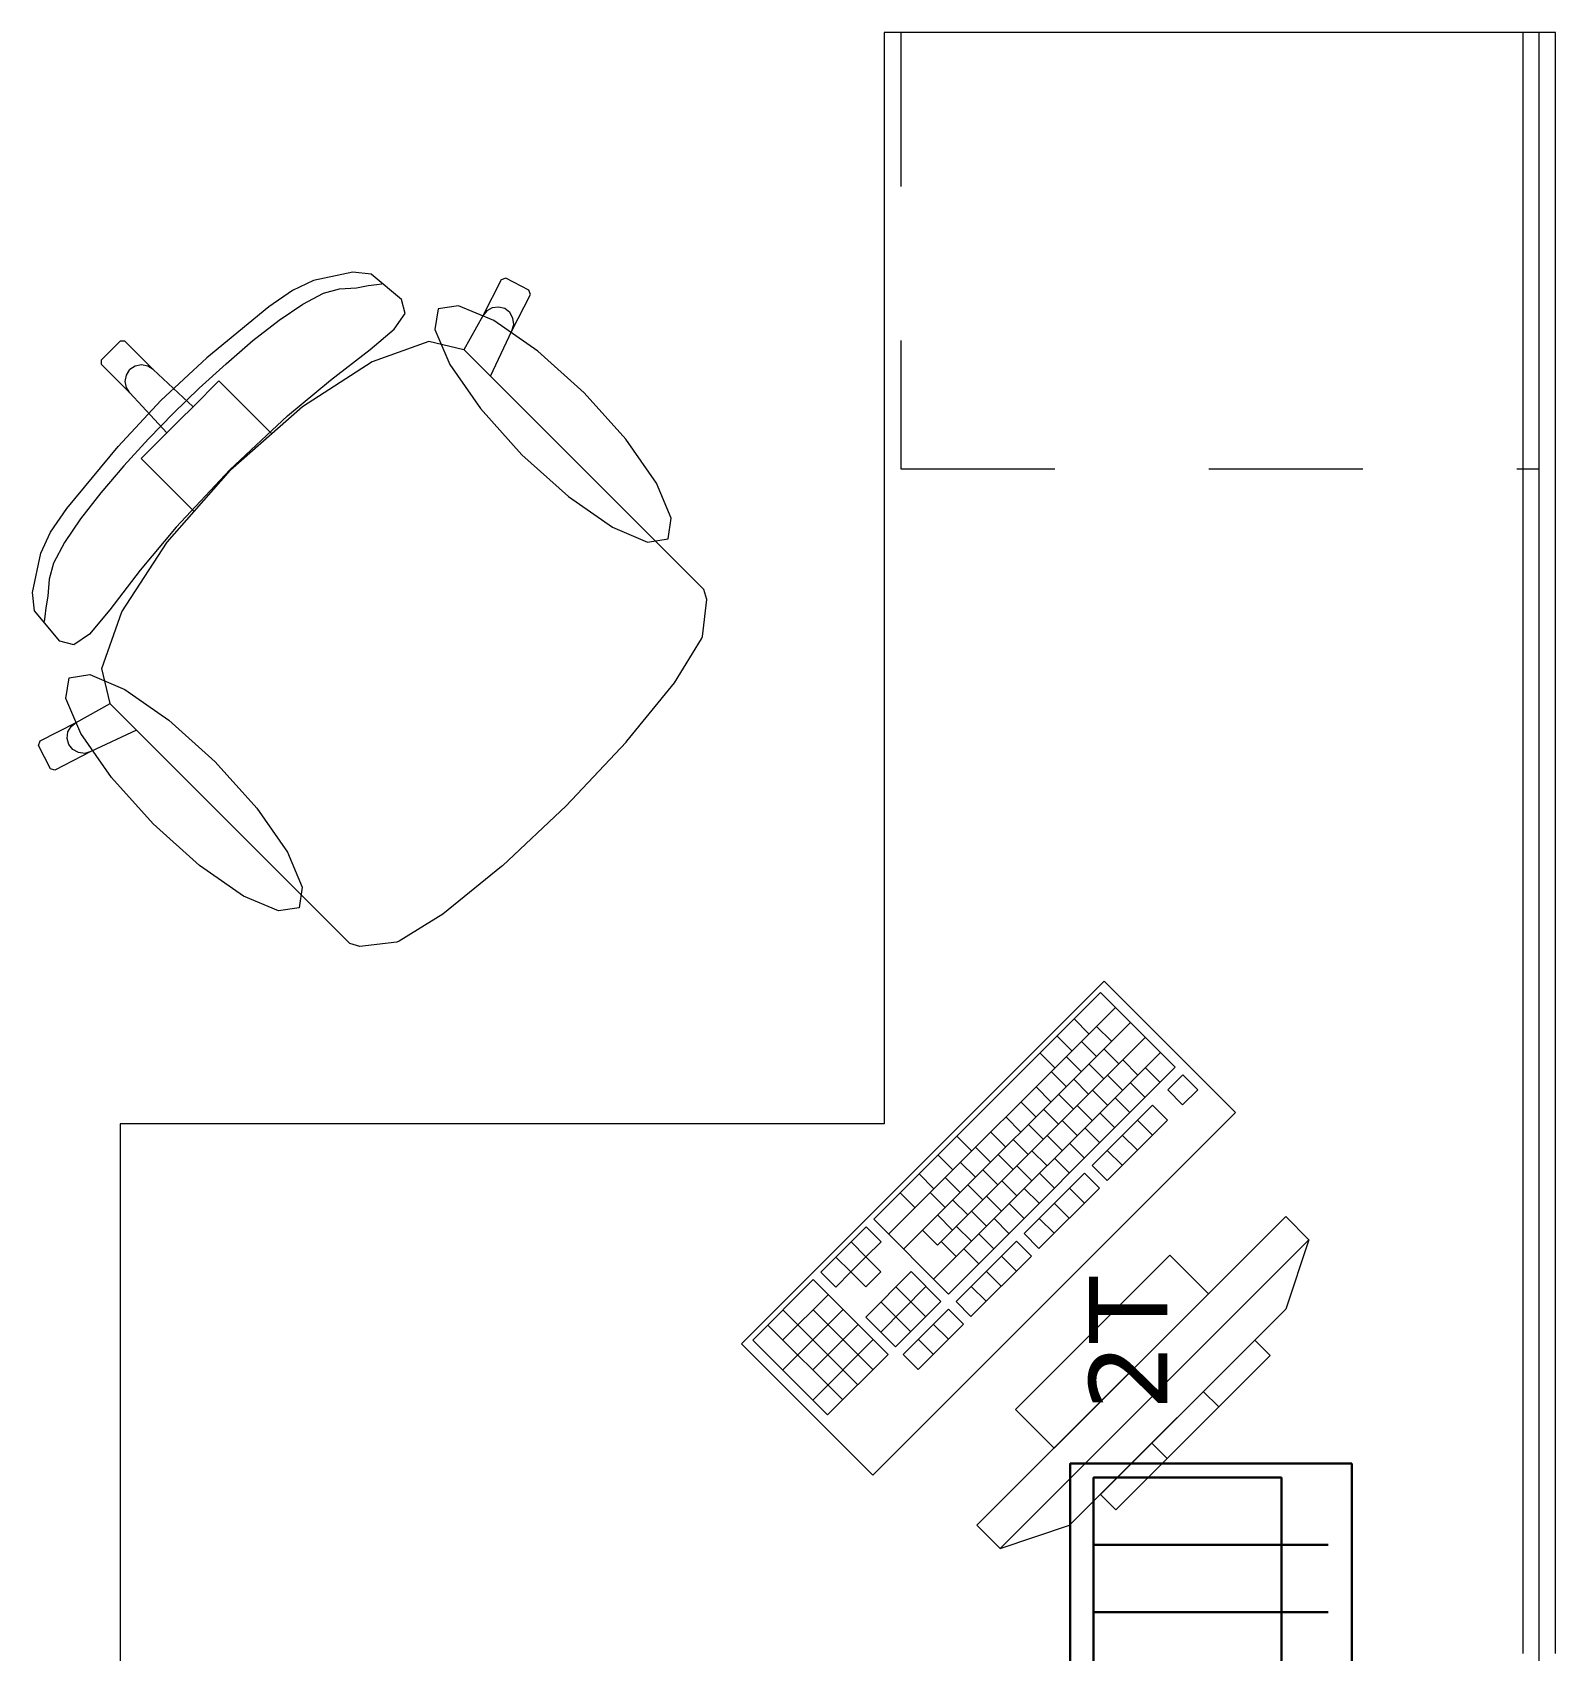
# Model space of a CAD drawing. Header units: inches. Extents: x -19 to 5698, y -728 to 92.
# Drawn here: x 311.703 to 313.098, y 34.818 to 36.3 of the extents above; entities that cross this region are included whole.
import ezdxf

# ---------------------------------------------------------------- set-up
doc = ezdxf.new("R2010")
doc.units = ezdxf.units.IN
doc.header["$MEASUREMENT"] = 0
doc.linetypes.add('HIDDEN', pattern=[0.375, 0.25, -0.125])
doc.linetypes.add('Rayas', pattern=[0.282222, 0.141111, -0.141111])
doc.layers.get('0').update_dxf_attribs({"color": 61})
doc.layers.add('00 conduct tomacorr', color=120, linetype='HIDDEN', lineweight=30)
doc.layers.add('Interior - Mobiliario', color=7, linetype='Continuous')

# ---------------------------------------------------------------- blocks, each defined once
blk = doc.blocks.new('CAJA POP UP 6 MODULOS')
at = {"layer": '00 conduct tomacorr', "linetype": 'Continuous'}
for p, q in [((-0.095, -0.165), (-0.095, -0.0151)), ((-0.052, -0.165), (-0.052, -0.0151)), ((0.052, -0.165), (0.052, -0.0151)), ((0.095, -0.165), (0.095, -0.0151)), ((0, -0.165), (0, -0.18))]:
    blk.add_line(p, q, dxfattribs=at)
for points in [[(-0.147, 0), (0.147, 0), (0.147, -0.18), (-0.147, -0.18)], [(0, 0), (0.147, 0), (0.147, -0.18), (0, -0.18)]]:
    blk.add_lwpolyline(points, close=True, dxfattribs=at)
for points in [[(-0.138, -0.045), (-0.009, -0.045), (-0.009, -0.165), (-0.138, -0.165), (-0.138, -0.045)], [(0.009, -0.045), (0.138, -0.045), (0.138, -0.165), (0.009, -0.165), (0.009, -0.045)]]:
    blk.add_lwpolyline(points, dxfattribs=at)
at = {"color": 1, "insert": (-0.1807, -0.168), "char_height": 0.05, "attachment_point": 1, "rotation": 180}
blk.add_mtext_dynamic_manual_height_columns('{\\fVerdana|b0|i0|c0|p34;2T}', width=0.000481, gutter_width=0.1561, heights=[0], dxfattribs=at)

msp = doc.modelspace()

# ---------------------------------------------------------------- linework, layer by layer
at = {"layer": 'Interior - Mobiliario', "color": 175, "linetype": 'Rayas', "lineweight": 13}
for p, q in [((312.498, 36.3), (312.498, 35.9)), ((312.498, 35.9), (313.083, 35.9))]:
    msp.add_line(p, q, dxfattribs=at)
at = {"layer": 'Interior - Mobiliario', "color": 175, "linetype": 'Continuous', "lineweight": 13}
for p, q in [((313.098, 36.3), (313.068, 36.3)), ((313.068, 36.3), (313.068, 34.815)), ((313.098, 34.815), (313.098, 36.3)), ((311.96, 36.0726), (311.9408, 36.0636)), ((311.9961, 36.0804), (311.96, 36.0726)), ((312.0129, 36.0785), (311.9961, 36.0804)), ((312.0408, 36.0553), (312.0129, 36.0785)), ((312.0182, 36.0689), (312.0227, 36.0697)), ((312.1321, 36.0733), (312.1151, 36.0402)), ((312.1362, 36.0747), (312.1321, 36.0733)), ((312.1575, 36.0638), (312.1362, 36.0747)), ((311.9408, 36.0636), (311.9191, 36.0487)), ((311.9504, 36.051), (311.9692, 36.061)), ((311.9692, 36.061), (311.984, 36.0649)), ((311.984, 36.0649), (311.9994, 36.066)), ((311.9994, 36.066), (312.0101, 36.0681)), ((312.0101, 36.0681), (312.0182, 36.0689)), ((312.0442, 36.0424), (312.0408, 36.0553)), ((312.1419, 36.0267), (312.1588, 36.0598)), ((312.1588, 36.0598), (312.1575, 36.0638)), ((311.9191, 36.0487), (311.8624, 36.0019)), ((311.9286, 36.0362), (311.9504, 36.051)), ((312.0341, 36.0281), (312.0442, 36.0424)), ((312.1151, 36.0402), (312.0978, 36.0092)), ((312.1188, 36.0448), (312.1151, 36.0402)), ((312.1239, 36.0477), (312.1188, 36.0448)), ((312.1297, 36.0484), (312.1239, 36.0477)), ((312.1354, 36.0469), (312.1297, 36.0484)), ((312.14, 36.0433), (312.1354, 36.0469)), ((312.1428, 36.0382), (312.14, 36.0433)), ((311.9047, 36.0176), (311.9286, 36.0362)), ((312.0119, 36.0095), (312.0341, 36.0281)), ((312.1223, 35.9849), (312.1419, 36.0267)), ((312.1419, 36.0267), (312.1435, 36.0324)), ((312.1435, 36.0324), (312.1428, 36.0382)), ((311.7829, 36.0171), (311.7744, 36.0086)), ((311.7872, 36.0172), (311.7829, 36.0171)), ((311.8133, 35.9911), (311.7872, 36.0172)), ((311.88, 35.9964), (311.9047, 36.0176)), ((312.0659, 36.0167), (312.0139, 35.9983)), ((312.0978, 36.0092), (312.0659, 36.0167)), ((311.7658, 36.0001), (311.7744, 36.0086)), ((311.7658, 35.9958), (311.7658, 36.0001)), ((311.7919, 35.9697), (311.7658, 35.9958)), ((311.8026, 35.9954), (311.7969, 35.9942)), ((311.8084, 35.9943), (311.8026, 35.9954)), ((311.8624, 36.0019), (311.8202, 35.9628)), ((311.8554, 35.9739), (311.88, 35.9964)), ((312.0139, 35.9983), (311.9501, 35.957)), ((311.9757, 35.9815), (312.0119, 36.0095)), ((312.098, 36.0092), (312.0978, 36.0092)), ((312.098, 36.0092), (312.1223, 35.9849)), ((311.7876, 35.9803), (311.7887, 35.9861)), ((311.7887, 35.9746), (311.7876, 35.9803)), ((311.7887, 35.9861), (311.792, 35.991)), ((311.7969, 35.9942), (311.792, 35.991)), ((311.8133, 35.9911), (311.8084, 35.9943)), ((311.8498, 35.9571), (311.8133, 35.9911)), ((311.8734, 35.9807), (311.8498, 35.9571)), ((311.8946, 35.9596), (311.8734, 35.9807)), ((311.9364, 35.9488), (311.9757, 35.9815)), ((312.2701, 35.8371), (312.1223, 35.9849)), ((311.7919, 35.9697), (311.7887, 35.9746)), ((311.8259, 35.9332), (311.7919, 35.9697)), ((311.8319, 35.9511), (311.8554, 35.9739)), ((311.7811, 35.9206), (311.8202, 35.9628)), ((311.8319, 35.9511), (311.8091, 35.9276)), ((311.8498, 35.9571), (311.8378, 35.9451)), ((311.9219, 35.9322), (311.8946, 35.9596)), ((311.9501, 35.957), (311.9219, 35.9322)), ((311.8259, 35.9332), (311.8378, 35.9451)), ((311.8836, 35.8993), (311.9364, 35.9488)), ((311.8091, 35.9276), (311.7865, 35.903)), ((311.8023, 35.9096), (311.8259, 35.9332)), ((311.9219, 35.9322), (311.8841, 35.8989)), ((311.7342, 35.8639), (311.7811, 35.9206)), ((311.8234, 35.8884), (311.8023, 35.9096)), ((311.7865, 35.903), (311.7654, 35.8782)), ((311.8836, 35.8993), (311.8342, 35.8466)), ((311.8508, 35.861), (311.8841, 35.8989)), ((311.7654, 35.8782), (311.7468, 35.8544)), ((311.8508, 35.861), (311.8234, 35.8884)), ((311.7193, 35.8422), (311.7342, 35.8639)), ((311.7468, 35.8544), (311.7319, 35.8326)), ((311.826, 35.8329), (311.8508, 35.861)), ((311.7103, 35.823), (311.7193, 35.8422)), ((311.7319, 35.8326), (311.722, 35.8137)), ((311.7846, 35.7691), (311.826, 35.8329)), ((311.8342, 35.8466), (311.8014, 35.8073)), ((312.2956, 35.8116), (312.2701, 35.8371)), ((311.7026, 35.7868), (311.7103, 35.823)), ((311.722, 35.8137), (311.7181, 35.799)), ((311.8014, 35.8073), (311.7735, 35.7711)), ((312.3176, 35.7896), (312.2956, 35.8116)), ((311.7181, 35.799), (311.7169, 35.7836)), ((312.3205, 35.7803), (312.3176, 35.7896)), ((311.7045, 35.7701), (311.7026, 35.7868)), ((311.7149, 35.7728), (311.7141, 35.7648)), ((311.7169, 35.7836), (311.7149, 35.7728)), ((312.3165, 35.7464), (312.3205, 35.7803)), ((311.7277, 35.7422), (311.7045, 35.7701)), ((311.7141, 35.7648), (311.7133, 35.7603)), ((311.7735, 35.7711), (311.7549, 35.7488)), ((311.7663, 35.7171), (311.7846, 35.7691)), ((311.7549, 35.7488), (311.7406, 35.7388)), ((312.2907, 35.7042), (312.3156, 35.7443)), ((312.3156, 35.7443), (312.3165, 35.7464)), ((311.7406, 35.7388), (311.7277, 35.7422)), ((311.7738, 35.6851), (311.7663, 35.7171)), ((312.2471, 35.6506), (312.2907, 35.7042)), ((311.7427, 35.6678), (311.7738, 35.6851)), ((311.7738, 35.6849), (311.7738, 35.6851)), ((311.7738, 35.6849), (311.798, 35.6607)), ((311.7096, 35.6509), (311.7427, 35.6678)), ((311.7345, 35.6532), (311.7352, 35.6591)), ((311.7352, 35.6591), (311.7381, 35.6642)), ((311.7381, 35.6642), (311.7427, 35.6678)), ((311.798, 35.6607), (311.7563, 35.6411)), ((311.9459, 35.5128), (311.798, 35.6607)), ((311.7083, 35.6468), (311.7096, 35.6509)), ((311.7191, 35.6254), (311.7083, 35.6468)), ((311.7563, 35.6411), (311.7232, 35.6241)), ((311.7361, 35.6476), (311.7345, 35.6532)), ((311.7397, 35.643), (311.7361, 35.6476)), ((311.7448, 35.6402), (311.7397, 35.643)), ((311.7506, 35.6395), (311.7448, 35.6402)), ((311.7563, 35.6411), (311.7506, 35.6395)), ((312.1916, 35.5914), (312.2464, 35.6497)), ((312.2464, 35.6497), (312.2471, 35.6506)), ((311.7232, 35.6241), (311.7191, 35.6254)), ((312.1916, 35.5914), (312.1332, 35.5366)), ((312.1324, 35.5359), (312.0787, 35.4923)), ((312.1332, 35.5366), (312.1324, 35.5359)), ((311.9714, 35.4873), (311.9459, 35.5128)), ((312.0787, 35.4923), (312.0387, 35.4674)), ((311.9934, 35.4654), (311.9714, 35.4873)), ((312.0026, 35.4625), (311.9934, 35.4654)), ((312.0366, 35.4665), (312.0026, 35.4625)), ((312.0387, 35.4674), (312.0366, 35.4665)), ((312.681, 35.4205), (312.4733, 35.2128)), ((312.7496, 35.3519), (312.681, 35.4205)), ((312.6947, 35.4067), (312.487, 35.199)), ((312.7084, 35.393), (312.5007, 35.1853)), ((312.6568, 35.3962), (312.6705, 35.3825)), ((312.6774, 35.3894), (312.6911, 35.3757)), ((312.7221, 35.3793), (312.5317, 35.1889)), ((312.6412, 35.3807), (312.6549, 35.3669)), ((312.6636, 35.3756), (312.6773, 35.3619)), ((312.7359, 35.3656), (312.5281, 35.1579)), ((312.6256, 35.3651), (312.6393, 35.3514)), ((312.6497, 35.3617), (312.6634, 35.348)), ((312.6842, 35.3688), (312.6979, 35.3551)), ((312.7014, 35.3586), (312.7151, 35.3448)), ((312.5419, 35.1442), (312.7496, 35.3519)), ((312.6359, 35.3479), (312.6496, 35.3342)), ((312.6703, 35.355), (312.6841, 35.3412)), ((312.6875, 35.3447), (312.7012, 35.331)), ((312.722, 35.3518), (312.7357, 35.338)), ((312.7564, 35.345), (312.7426, 35.3312)), ((312.7701, 35.3313), (312.7564, 35.345)), ((312.622, 35.334), (312.6357, 35.3203)), ((312.6565, 35.3411), (312.6702, 35.3274)), ((312.6737, 35.3309), (312.6874, 35.3171)), ((312.7082, 35.3379), (312.7219, 35.3242)), ((312.7426, 35.3312), (312.7563, 35.3175)), ((312.7563, 35.3175), (312.7701, 35.3313)), ((312.6082, 35.3202), (312.6219, 35.3065)), ((312.6288, 35.3134), (312.6425, 35.2997)), ((312.6427, 35.3273), (312.6564, 35.3135)), ((312.6598, 35.317), (312.6735, 35.3033)), ((312.7287, 35.3173), (312.6733, 35.262)), ((312.6943, 35.3241), (312.708, 35.3104)), ((312.7424, 35.3036), (312.7287, 35.3173)), ((312.5943, 35.3064), (312.608, 35.2926)), ((312.615, 35.2996), (312.6287, 35.2859)), ((312.646, 35.3032), (312.6597, 35.2894)), ((312.6805, 35.3102), (312.6942, 35.2965)), ((312.6871, 35.2482), (312.7424, 35.3036)), ((312.7149, 35.3035), (312.7286, 35.2898)), ((312.5495, 35.2889), (312.5632, 35.2752)), ((312.5805, 35.2925), (312.5942, 35.2788)), ((312.6011, 35.2857), (312.6148, 35.272)), ((312.6321, 35.2893), (312.6458, 35.2756)), ((312.6666, 35.2964), (312.6803, 35.2827)), ((312.701, 35.2896), (312.7148, 35.2759)), ((312.5321, 35.2716), (312.5459, 35.2579)), ((312.5666, 35.2787), (312.5803, 35.2649)), ((312.5873, 35.2719), (312.601, 35.2582)), ((312.6183, 35.2755), (312.632, 35.2618)), ((312.6389, 35.2687), (312.6526, 35.255)), ((312.6528, 35.2825), (312.6665, 35.2688)), ((312.6872, 35.2758), (312.7009, 35.2621)), ((312.5148, 35.2543), (312.5285, 35.2406)), ((312.5528, 35.2648), (312.5665, 35.2511)), ((312.5734, 35.258), (312.5871, 35.2443)), ((312.6044, 35.2616), (312.6182, 35.2479)), ((312.6664, 35.255), (312.611, 35.1996)), ((312.6251, 35.2548), (312.6388, 35.2411)), ((312.6801, 35.2413), (312.6664, 35.255)), ((312.6733, 35.262), (312.6871, 35.2482)), ((312.5389, 35.251), (312.5526, 35.2373)), ((312.5596, 35.2442), (312.5733, 35.2305)), ((312.5906, 35.2478), (312.6043, 35.2341)), ((312.6112, 35.241), (312.6249, 35.2273)), ((312.6247, 35.1859), (312.6801, 35.2413)), ((312.6526, 35.2412), (312.6663, 35.2275)), ((312.4975, 35.237), (312.5112, 35.2233)), ((312.5251, 35.2371), (312.5388, 35.2234)), ((312.5457, 35.2303), (312.5594, 35.2166)), ((312.5767, 35.2339), (312.5905, 35.2202)), ((312.5974, 35.2271), (312.6111, 35.2134)), ((312.6387, 35.2273), (312.6524, 35.2136)), ((312.4733, 35.2128), (312.5419, 35.1442)), ((312.5319, 35.2165), (312.5456, 35.2028)), ((312.5629, 35.2201), (312.5766, 35.2064)), ((312.8507, 35.2151), (312.5678, 34.9323)), ((312.5835, 35.2133), (312.5972, 35.1996)), ((312.6249, 35.2135), (312.6386, 35.1998)), ((312.8719, 35.1939), (312.8507, 35.2151)), ((312.4664, 35.2058), (312.4248, 35.1643)), ((312.4801, 35.1921), (312.4664, 35.2058)), ((312.518, 35.2026), (312.5317, 35.1889)), ((312.549, 35.2062), (312.5628, 35.1925)), ((312.5697, 35.1994), (312.5834, 35.1857)), ((312.611, 35.1996), (312.6247, 35.1859)), ((312.4525, 35.192), (312.4662, 35.1783)), ((312.4662, 35.1783), (312.4801, 35.1921)), ((312.5352, 35.1924), (312.5489, 35.1787)), ((312.6041, 35.1927), (312.5487, 35.1373)), ((312.5558, 35.1856), (312.5696, 35.1719)), ((312.589, 34.9111), (312.8719, 35.1939)), ((312.7446, 35.1798), (312.6032, 35.0384)), ((312.6178, 35.179), (312.6041, 35.1927)), ((312.78, 35.1444), (312.7446, 35.1798)), ((312.8719, 35.1939), (312.8507, 35.1303)), ((312.4387, 35.1781), (312.4524, 35.1644)), ((312.4662, 35.1783), (312.4524, 35.1644)), ((312.4799, 35.1646), (312.4662, 35.1783)), ((312.5624, 35.1236), (312.6178, 35.179)), ((312.5764, 35.165), (312.5901, 35.1513)), ((312.5903, 35.1789), (312.604, 35.1652)), ((312.4179, 35.1574), (312.3625, 35.102)), ((312.4865, 35.0888), (312.4179, 35.1574)), ((312.4248, 35.1643), (312.4385, 35.1506)), ((312.4385, 35.1506), (312.4524, 35.1644)), ((312.4524, 35.1644), (312.4661, 35.1507)), ((312.5075, 35.1647), (312.466, 35.1231)), ((312.4661, 35.1507), (312.4799, 35.1646)), ((312.5212, 35.151), (312.4797, 35.1094)), ((312.4937, 35.1508), (312.5211, 35.1234)), ((312.5349, 35.1373), (312.5075, 35.1647)), ((312.5626, 35.1512), (312.5763, 35.1375)), ((312.4316, 35.1436), (312.3901, 35.1021)), ((312.4798, 35.137), (312.5072, 35.1096)), ((312.4934, 35.0957), (312.5349, 35.1373)), ((312.5487, 35.1373), (312.5624, 35.1236)), ((312.6385, 35.003), (312.78, 35.1444)), ((312.4453, 35.1299), (312.3899, 35.0745)), ((312.3902, 35.1297), (312.4588, 35.0611)), ((312.4178, 35.1298), (312.4726, 35.0749)), ((312.466, 35.1231), (312.4934, 35.0957)), ((312.5418, 35.1304), (312.5002, 35.0889)), ((312.5555, 35.1167), (312.5418, 35.1304)), ((312.8507, 35.1303), (312.6527, 34.9323)), ((312.3764, 35.1158), (312.4449, 35.0472)), ((312.459, 35.1162), (312.4175, 35.0747)), ((312.514, 35.0751), (312.5555, 35.1167)), ((312.5279, 35.1166), (312.5417, 35.1028)), ((312.3625, 35.102), (312.4311, 35.0334)), ((312.4728, 35.1025), (312.4174, 35.0471)), ((312.5141, 35.1027), (312.5278, 35.089)), ((312.8224, 35.102), (312.681, 34.9606)), ((312.8365, 35.0879), (312.8224, 35.102)), ((312.4311, 35.0334), (312.4865, 35.0888)), ((312.5002, 35.0889), (312.514, 35.0751)), ((312.6951, 34.9464), (312.8365, 35.0879)), ((312.7752, 35.0549), (312.7894, 35.0407)), ((312.6032, 35.0384), (312.6385, 35.003)), ((312.7281, 35.0077), (312.7422, 34.9936)), ((312.681, 34.9606), (312.6951, 34.9464)), ((312.5678, 34.9323), (312.589, 34.9111)), ((312.589, 34.9111), (312.6527, 34.9323))]:
    msp.add_line(p, q, dxfattribs=at)
at = {"layer": 'Interior - Mobiliario', "color": 175, "linetype": 'Continuous', "lineweight": 13, "flags": 128}
for points in [[(313.083, 34.8), (313.083, 36.3), (312.483, 36.3), (312.483, 35.3), (311.783, 35.3), (311.783, 34.8)], [(312.2081, 35.9698), (312.1656, 36.008), (312.1252, 36.036), (312.0931, 36.0496), (312.0742, 36.0467), (312.0714, 36.0278), (312.085, 35.9958), (312.113, 35.9554), (312.1511, 35.9129), (312.1936, 35.8748), (312.234, 35.8468), (312.266, 35.8331), (312.285, 35.836), (312.2878, 35.8549), (312.2742, 35.887), (312.2462, 35.9274)], [(311.8131, 35.5749), (311.775, 35.6174), (311.747, 35.6578), (311.7334, 35.6898), (311.7362, 35.7087), (311.7551, 35.7116), (311.7872, 35.698), (311.8276, 35.67), (311.8701, 35.6318), (311.9082, 35.5894), (311.9362, 35.549), (311.9498, 35.5169), (311.947, 35.498), (311.928, 35.4951), (311.896, 35.5087), (311.8556, 35.5368)], [(312.8047, 35.3106), (312.6845, 35.4308), (312.3522, 35.0985), (312.4724, 34.9783)]]:
    msp.add_lwpolyline(points, close=True, dxfattribs=at)

# ---------------------------------------------------------------- block references
at = {"layer": '00 conduct tomacorr', "xscale": 1.432830642179531, "yscale": 1.432830642179531, "zscale": 1.432830642179531, "rotation": 269.9999999999999}
msp.add_blockref('CAJA POP UP 6 MODULOS', (312.9112, 34.7783, -0.0007), dxfattribs=at)

doc.saveas('drawing.dxf')
